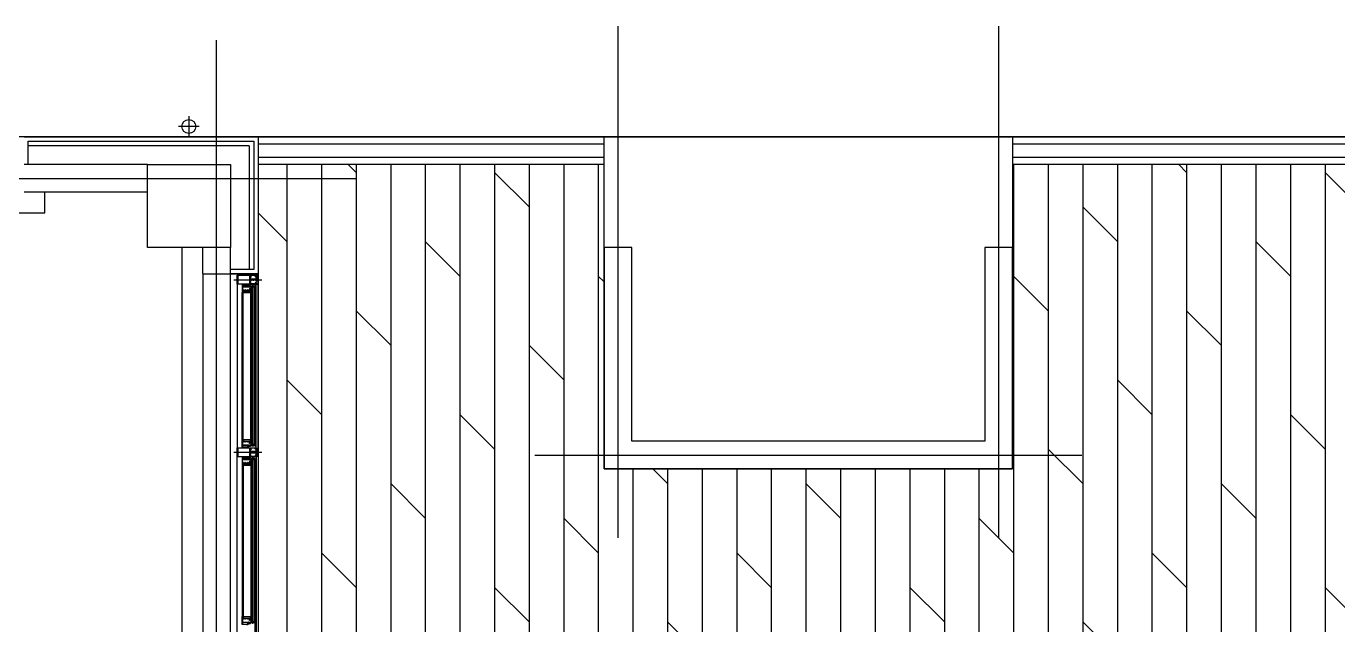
# Model space of a CAD drawing. Header units: millimetres. Extents: x 0 to 356400, y 0 to 68257.
# Drawn here: x 110613.2 to 110992.2, y 7176.8 to 7349.9 of the extents above; entities that cross this region are included whole.
import ezdxf

# ---------------------------------------------------------------- set-up
doc = ezdxf.new("R2010")
doc.units = ezdxf.units.MM
doc.header["$LTSCALE"] = 75
doc.layers.add('8', color=8, linetype='Continuous')

# ---------------------------------------------------------------- blocks, each defined once
blk = doc.blocks.new('G$C7369CDF7')
at = {"layer": '8'}
for p, q in [((1230.3, 85650), (1230.3, 9550)), ((1230.3, 37950), (1230.3, 49025)), ((1280.3, 43400), (1280.3, 49025)), ((1380.3, 49025), (1380.3, 43400)), ((1430.3, 49025), (1430.3, 43400)), ((1487.1, 45657.8), (1737.1, 45907.8)), ((4487.1, 45657.8), (4737.1, 45907.8)), ((1430.7, 45657.8), (6230.3, 45657.8)), ((3237.1, 45407.8), (3487.1, 45657.8)), ((1430.7, 45407.8), (8430.3, 45407.8)), ((1987.1, 45157.8), (2237.1, 45407.8)), ((1430.6, 45157.8), (8430.3, 45157.8)), ((3737.1, 44907.8), (3987.1, 45157.8)), ((1430.6, 44907.8), (8430.3, 44907.8)), ((2487.1, 44657.8), (2737.1, 44907.8)), ((1430.5, 44657.8), (8430.3, 44657.8)), ((1430.5, 44601.2), (1487.1, 44657.8)), ((4237.1, 44407.8), (4487.1, 44657.8)), ((1430.5, 44407.8), (8430.3, 44407.8)), ((2987.1, 44157.8), (3237.1, 44407.8)), ((1430.4, 44157.8), (8430.3, 44157.8)), ((1737.1, 43907.8), (1987.1, 44157.8)), ((4737.1, 43907.8), (4987.1, 44157.8)), ((1430.4, 43907.8), (8430.3, 43907.8)), ((3487.1, 43657.8), (3737.1, 43907.8)), ((3530.3, 39950), (3530.3, 43900)), ((1430.3, 43657.8), (8430.3, 43657.8)), ((2237.1, 43407.8), (2487.1, 43657.8)), ((1230.3, 43400), (3630.3, 43400)), ((1230.3, 40450), (1230.3, 43400)), ((1430.3, 43407.8), (8430.3, 43407.8)), ((3630.3, 43400), (2030.3, 43400)), ((2030.3, 43400), (2030.3, 43200)), ((2030.3, 43400), (3630.3, 43400)), ((3630.3, 40450), (3630.3, 43400)), ((3630.3, 43400), (3630.3, 40450)), ((3630.3, 43400), (3630.3, 40450)), ((3987.1, 43157.8), (4237.1, 43407.8)), ((430.3, 43300), (4130.3, 43300)), ((2030.3, 43200), (3430.3, 43200)), ((3430.3, 43200), (3430.3, 40650)), ((3630.3, 43157.8), (8430.3, 43157.8)), ((3630.3, 42907.8), (8430.3, 42907.8)), ((4487.1, 42657.8), (4737.1, 42907.8)), ((3630.3, 42657.8), (8430.3, 42657.8)), ((3630.3, 42407.8), (8430.3, 42407.8)), ((3630.3, 42157.8), (8430.3, 42157.8)), ((3737.1, 41907.8), (3987.1, 42157.8)), ((3630.3, 41907.8), (8430.3, 41907.8)), ((3630.3, 41657.8), (8430.3, 41657.8)), ((4237.1, 41407.8), (4487.1, 41657.8)), ((3630.3, 41407.8), (8430.3, 41407.8)), ((3630.3, 41157.8), (8430.3, 41157.8)), ((4737.1, 40907.8), (4987.1, 41157.8)), ((3630.3, 40907.8), (8430.3, 40907.8)), ((3630.3, 40801), (3737.1, 40907.8)), ((3430.3, 40650), (2030.3, 40650)), ((2030.3, 40650), (2030.3, 40450)), ((3630.3, 40657.8), (8430.3, 40657.8)), ((430.3, 40550), (4130.3, 40550)), ((3630.3, 40450), (1230.3, 40450)), ((1280.3, 37950), (1280.3, 40450)), ((1380.3, 40450), (1380.3, 37950)), ((1430.3, 40450), (1430.3, 37950)), ((1430.3, 40407.8), (8430.3, 40407.8)), ((2030.3, 40450), (3530.3, 40450)), ((3630.3, 40450), (2030.3, 40450)), ((2237.1, 40407.8), (2279.3, 40450)), ((3530.3, 40450), (3630.3, 40450)), ((3987.1, 40157.8), (4237.1, 40407.8)), ((1430.3, 40157.8), (8430.3, 40157.8)), ((2737.1, 39907.8), (2987.1, 40157.8)), ((1430.3, 39907.8), (8430.3, 39907.8)), ((1487.1, 39657.8), (1737.1, 39907.8)), ((4487.1, 39657.8), (4737.1, 39907.8)), ((1430.3, 39657.8), (8430.3, 39657.8)), ((3237.1, 39407.8), (3487.1, 39657.8)), ((1430.3, 39407.8), (8430.3, 39407.8)), ((1987.1, 39157.8), (2237.1, 39407.8)), ((1430.3, 39157.8), (8430.3, 39157.8)), ((3737.1, 38907.8), (3987.1, 39157.8)), ((1430.3, 38907.8), (8430.3, 38907.8)), ((2487.1, 38657.8), (2737.1, 38907.8)), ((1530.3, 10660), (1530.3, 38660)), ((1430.3, 38657.8), (8430.3, 38657.8)), ((1430.3, 38601), (1487.1, 38657.8)), ((4237.1, 38407.8), (4487.1, 38657.8)), ((1430.3, 38407.8), (8430.3, 38407.8)), ((2987.1, 38157.8), (3237.1, 38407.8)), ((1430.3, 38157.8), (8430.3, 38157.8)), ((1779.3, 37950), (1987.1, 38157.8)), ((1230.3, 36910), (1230.3, 37950)), ((1230.3, 37950), (2220.3, 37950)), ((1260.3, 36940), (1260.3, 37920)), ((1260.3, 37920), (2190.3, 37920)), ((2190.3, 37920), (2190.3, 37750)), ((2220.3, 37750), (2220.3, 37950)), ((2220.3, 37950), (8630.3, 37950)), ((2220.3, 37950), (2220.3, 37750)), ((2220.3, 37800), (2220.3, 37950)), ((2225.3, 37800), (2225.3, 37950)), ((2295.3, 37950), (2230.3, 37950)), ((2230.3, 37950), (2230.3, 37948.5)), ((2230.3, 37948.5), (2236.8, 37948.5)), ((2230.3, 37936), (2230.3, 37938)), ((2230.3, 37938), (2235.2, 37938)), ((2240.3, 37936), (2230.3, 37936)), ((2230.3, 37896.3), (2230.3, 37929)), ((2231.3, 37930), (2237.8, 37930)), ((2238.8, 37928), (2232.3, 37928)), ((2232.3, 37928), (2232.3, 37898.6)), ((2235.7, 37938.5), (2235.7, 37946.7)), ((2237.2, 37946.7), (2237.2, 37938.5)), ((2237.3, 37948), (2237.3, 37939.1)), ((2237.7, 37938), (2268.3, 37938)), ((2237.8, 37930), (2237.8, 37935.5)), ((2237.8, 37935.5), (2239.8, 37935.5)), ((2238.8, 37939.1), (2238.8, 37948)), ((2239.3, 37948.5), (2268.6, 37948.5)), ((2239.8, 37935.5), (2239.8, 37929)), ((2240.3, 37935.3), (2240.3, 37936)), ((2255.3, 37936), (2241.8, 37936)), ((2241.8, 37936), (2241.8, 37935.3)), ((2256.3, 37907.8), (2256.3, 37935)), ((2256.6, 37907.5), (2256.3, 37907.8)), ((2256.3, 37907.2), (2256.6, 37907.5)), ((2256.3, 37893.5), (2256.3, 37907.2)), ((2258.3, 37935.5), (2258.3, 37919.5)), ((2258.3, 37916.2), (2258.3, 37913.5)), ((2258.3, 37911), (2258.3, 37904)), ((2258.3, 37901.5), (2258.3, 37898.8)), ((2266.9, 37936), (2258.8, 37936)), ((2258.8, 37919), (2267, 37919)), ((2258.8, 37913), (2259, 37913)), ((2259, 37911.5), (2258.8, 37911.5)), ((2258.8, 37903.5), (2259, 37903.5)), ((2259, 37902), (2258.8, 37902)), ((2266.5, 37917), (2259.1, 37917)), ((2262.8, 37775.8), (2262.8, 37977.1)), ((2267.1, 37935.7), (2265.6, 37935.7)), ((2265.6, 37935.7), (2265.6, 37933.7)), ((2266.5, 37913), (2266.8, 37913)), ((2268.8, 37911.5), (2266.5, 37911.5)), ((2266.5, 37903.5), (2268.8, 37903.5)), ((2266.8, 37902), (2266.5, 37902)), ((2266.6, 37932.7), (2270.1, 37932.7)), ((2267.6, 37934.2), (2267.1, 37935.7)), ((2267.3, 37913.5), (2267.3, 37916.2)), ((2267.3, 37898.8), (2267.3, 37901.5)), ((2267.8, 37934.5), (2267.4, 37935.7)), ((2267.4, 37919.3), (2267.8, 37920)), ((2269.6, 37934.2), (2267.6, 37934.2)), ((2269.3, 37934.5), (2267.8, 37934.5)), ((2267.8, 37920), (2269.3, 37920)), ((2269.3, 37937), (2269.3, 37934.5)), ((2269.3, 37920), (2269.3, 37912)), ((2269.3, 37903), (2269.3, 37893.5)), ((2269.6, 37947.5), (2269.6, 37934.2)), ((2271.1, 37933.7), (2271.1, 37947.5)), ((2272.1, 37948.5), (2293.3, 37948.5)), ((2293.3, 37937.5), (2283.8, 37937.5)), ((2283.8, 37937.5), (2283.8, 37935.3)), ((2285.3, 37935.3), (2285.3, 37936)), ((2285.3, 37936), (2295.3, 37936)), ((2287.8, 37935.5), (2285.8, 37935.5)), ((2285.8, 37935.5), (2285.8, 37929)), ((2286.8, 37928), (2293.3, 37928)), ((2287.8, 37930), (2287.8, 37935.5)), ((2294.3, 37930), (2287.8, 37930)), ((2293.3, 37928), (2293.3, 37898.6)), ((2293.8, 37948), (2293.8, 37938)), ((3477.8, 37950), (2295.3, 37950)), ((2295.3, 37936), (2295.3, 37950)), ((3477.8, 37936), (2295.3, 37936)), ((2295.3, 37896.3), (2295.3, 37929)), ((2309.7, 37917.2), (2306.5, 37917.2)), ((2306.5, 37917.2), (2306.5, 37914.2)), ((2309.7, 37911.5), (2306.5, 37911.5)), ((2306.5, 37911.5), (2306.5, 37907)), ((2307, 37913.7), (2307.7, 37913.7)), ((2307, 37906.5), (2307.7, 37906.5)), ((2307.5, 37927.7), (2307.5, 37926.8)), ((2311.7, 37928), (2307.8, 37928)), ((2307.8, 37926.5), (2309.7, 37926.5)), ((2308.2, 37914.2), (2308.2, 37915.2)), ((2308.2, 37915.2), (2309.7, 37915.2)), ((2308.2, 37907), (2308.2, 37909.5)), ((2308.2, 37909.5), (2309.7, 37909.5)), ((2309.7, 37926.5), (2309.7, 37917.2)), ((2309.7, 37915.2), (2309.7, 37913.7)), ((2309.7, 37913.7), (2309.7, 37911.5)), ((2309.7, 37909.5), (2309.7, 37901)), ((2309.7, 37901), (2327, 37901)), ((2311.7, 37919), (2311.7, 37928)), ((2315.2, 37919), (2311.7, 37919)), ((2311.7, 37903), (2311.7, 37917.7)), ((2311.7, 37917.7), (2313.9, 37917.7)), ((2313.9, 37903), (2311.7, 37903)), ((2313.9, 37917.7), (2313.9, 37915.7)), ((2313.9, 37915.7), (2315.2, 37915.7)), ((2315.2, 37905), (2313.9, 37905)), ((2313.9, 37905), (2313.9, 37903)), ((2317.7, 37927), (2315.2, 37903)), ((2315.2, 37903), (2315.2, 37927)), ((2315.2, 37927), (2317.7, 37927)), ((2315.2, 37915.7), (2315.2, 37919)), ((2315.2, 37903), (2315.2, 37905)), ((2317.7, 37903), (2315.2, 37903)), ((2329, 37903), (2315.2, 37903)), ((2317.7, 37928), (3455.4, 37928)), ((2317.7, 37928), (2317.7, 37906)), ((2317.7, 37927), (2317.7, 37903)), ((2317.7, 37923), (3455.4, 37923)), ((2317.7, 37906), (2317.7, 37912)), ((2317.7, 37911), (3455.4, 37911)), ((2317.7, 37906), (3455.4, 37906)), ((2327, 37901), (2327, 37894.5)), ((2329, 37898), (2329, 37903)), ((3444, 37898), (3444, 37903)), ((3444, 37903), (3457.9, 37903)), ((3463.4, 37901), (3446, 37901)), ((3446, 37901), (3446, 37894.5)), ((3455.4, 37923), (3455.4, 37928)), ((3455.4, 37927), (3455.4, 37903)), ((3457.9, 37927), (3455.4, 37927)), ((3455.4, 37906), (3455.4, 37912)), ((3455.4, 37903), (3457.9, 37903)), ((3457.9, 37903), (3457.9, 37927)), ((3457.9, 37915.7), (3457.9, 37919)), ((3457.9, 37919), (3461.4, 37919)), ((3459.2, 37915.7), (3457.9, 37915.7)), ((3457.9, 37903), (3457.9, 37905)), ((3457.9, 37905), (3459.2, 37905)), ((3461.4, 37917.7), (3459.2, 37917.7)), ((3459.2, 37917.7), (3459.2, 37915.7)), ((3459.2, 37905), (3459.2, 37903)), ((3459.2, 37903), (3461.4, 37903)), ((3461.4, 37919), (3461.4, 37928)), ((3461.4, 37928), (3465.3, 37928)), ((3461.4, 37903), (3461.4, 37917.7)), ((3465.3, 37926.5), (3463.4, 37926.5)), ((3463.4, 37926.5), (3463.4, 37917.2)), ((3463.4, 37917.2), (3466.6, 37917.2)), ((3464.9, 37915.2), (3463.4, 37915.2)), ((3463.4, 37915.2), (3463.4, 37913.7)), ((3463.4, 37913.7), (3463.4, 37911.5)), ((3463.4, 37911.5), (3466.6, 37911.5)), ((3464.9, 37909.5), (3463.4, 37909.5)), ((3463.4, 37909.5), (3463.4, 37901)), ((3464.9, 37914.2), (3464.9, 37915.2)), ((3464.9, 37907), (3464.9, 37909.5)), ((3466.1, 37913.7), (3465.4, 37913.7)), ((3466.1, 37906.5), (3465.4, 37906.5)), ((3465.6, 37927.7), (3465.6, 37926.8)), ((3466.6, 37917.2), (3466.6, 37914.2)), ((3466.6, 37911.5), (3466.6, 37907)), ((3510.3, 37950), (3477.8, 37950)), ((3477.8, 37950), (3477.8, 37948.5)), ((3477.8, 37948.5), (3484.3, 37948.5)), ((3477.8, 37936), (3477.8, 37938)), ((3477.8, 37938), (3482.7, 37938)), ((3487.8, 37936), (3477.8, 37936)), ((3477.8, 37896.3), (3477.8, 37929)), ((3478.8, 37930), (3485.3, 37930)), ((3486.3, 37928), (3479.8, 37928)), ((3479.8, 37928), (3479.8, 37898.6)), ((3483.2, 37938.5), (3483.2, 37946.7)), ((3484.7, 37946.7), (3484.7, 37938.5)), ((3484.8, 37948), (3484.8, 37939.1)), ((3485.2, 37938), (3510.3, 37938)), ((3485.3, 37930), (3485.3, 37935.5)), ((3485.3, 37935.5), (3487.3, 37935.5)), ((3486.3, 37939.1), (3486.3, 37948)), ((3486.8, 37948.5), (3534.3, 37948.5)), ((3487.3, 37935.5), (3487.3, 37929)), ((3487.8, 37935.3), (3487.8, 37936)), ((3502.8, 37936), (3489.3, 37936)), ((3489.3, 37936), (3489.3, 37935.3)), ((3503.8, 37907.8), (3503.8, 37935)), ((3504.1, 37907.5), (3503.8, 37907.8)), ((3503.8, 37907.2), (3504.1, 37907.5)), ((3503.8, 37893.5), (3503.8, 37907.2)), ((3514.8, 37936), (3505.8, 37936)), ((3505.8, 37936), (3505.8, 37919)), ((3505.8, 37919), (3510.3, 37919)), ((3505.8, 37916.2), (3505.8, 37913.5)), ((3505.8, 37911), (3505.8, 37904)), ((3505.8, 37901.5), (3505.8, 37898.8)), ((3506.3, 37913), (3506.5, 37913)), ((3506.5, 37911.5), (3506.3, 37911.5)), ((3506.3, 37903.5), (3506.5, 37903.5)), ((3506.5, 37902), (3506.3, 37902)), ((3510.3, 37917), (3506.6, 37917)), ((3510.3, 37775.8), (3510.3, 37977.1)), ((3542.8, 37950), (3510.3, 37950)), ((3510.3, 37938), (3535.4, 37938)), ((3510.3, 37919), (3514.8, 37919)), ((3510.3, 37917), (3514, 37917)), ((3514.3, 37913), (3514, 37913)), ((3514, 37911.5), (3514.3, 37911.5)), ((3514.3, 37903.5), (3514, 37903.5)), ((3514, 37902), (3514.3, 37902)), ((3514.8, 37919), (3514.8, 37936)), ((3514.8, 37916.2), (3514.8, 37913.5)), ((3514.8, 37911), (3514.8, 37904)), ((3514.8, 37901.5), (3514.8, 37898.8)), ((3516.8, 37907.8), (3516.5, 37907.5)), ((3516.5, 37907.5), (3516.8, 37907.2)), ((3516.8, 37935), (3516.8, 37907.8)), ((3516.8, 37907.2), (3516.8, 37893.5)), ((3531.3, 37936), (3517.8, 37936)), ((3531.3, 37935.3), (3531.3, 37936)), ((3542.8, 37936), (3532.8, 37936)), ((3532.8, 37936), (3532.8, 37935.3)), ((3535.3, 37935.5), (3533.3, 37935.5)), ((3533.3, 37935.5), (3533.3, 37929)), ((3534.3, 37948.5), (3534.3, 37939.1)), ((3534.3, 37928), (3540.8, 37928)), ((3535.3, 37930), (3535.3, 37935.5)), ((3541.8, 37930), (3535.3, 37930)), ((3535.8, 37939.1), (3535.8, 37948)), ((3535.9, 37938.5), (3535.9, 37946.7)), ((3536.3, 37948.5), (3542.8, 37948.5)), ((3537.4, 37946.7), (3537.4, 37938.5)), ((3537.9, 37938), (3542.8, 37938)), ((3540.8, 37928), (3540.8, 37898.6)), ((3542.8, 37950), (8565.3, 37950)), ((3542.8, 37948.5), (3542.8, 37950)), ((3542.8, 37938), (3542.8, 37936)), ((3542.8, 37936), (8565.3, 37936)), ((3542.8, 37896.3), (3542.8, 37929)), ((3557.2, 37917.2), (3554, 37917.2)), ((3554, 37917.2), (3554, 37914.2)), ((3557.2, 37911.5), (3554, 37911.5)), ((3554, 37911.5), (3554, 37907)), ((3554.5, 37913.7), (3555.2, 37913.7)), ((3554.5, 37906.5), (3555.2, 37906.5)), ((3555, 37927.7), (3555, 37926.8)), ((3559.2, 37928), (3555.3, 37928)), ((3555.3, 37926.5), (3557.2, 37926.5)), ((3555.7, 37914.2), (3555.7, 37915.2)), ((3555.7, 37915.2), (3557.2, 37915.2)), ((3555.7, 37907), (3555.7, 37909.5)), ((3555.7, 37909.5), (3557.2, 37909.5)), ((3557.2, 37926.5), (3557.2, 37917.2)), ((3557.2, 37915.2), (3557.2, 37913.7)), ((3557.2, 37913.7), (3557.2, 37911.5)), ((3557.2, 37909.5), (3557.2, 37901)), ((3557.2, 37901), (3574.5, 37901)), ((3559.2, 37919), (3559.2, 37928)), ((3562.7, 37919), (3559.2, 37919)), ((3559.2, 37903), (3559.2, 37917.7)), ((3559.2, 37917.7), (3561.4, 37917.7)), ((3561.4, 37903), (3559.2, 37903)), ((3561.4, 37917.7), (3561.4, 37915.7)), ((3561.4, 37915.7), (3562.7, 37915.7)), ((3562.7, 37905), (3561.4, 37905)), ((3561.4, 37905), (3561.4, 37903)), ((3562.7, 37903), (3562.7, 37927)), ((3562.7, 37927), (3565.2, 37927)), ((3562.7, 37915.7), (3562.7, 37919)), ((3562.7, 37903), (3562.7, 37905)), ((3565.2, 37903), (3562.7, 37903)), ((3576.5, 37903), (3562.7, 37903)), ((3565.2, 37923), (3565.2, 37928)), ((6015.4, 37928), (3565.2, 37928)), ((3565.2, 37927), (3565.2, 37903)), ((4735.4, 37923), (3565.2, 37923)), ((3565.2, 37906), (3565.2, 37912)), ((4735.4, 37911), (3565.2, 37911)), ((4735.4, 37906), (3565.2, 37906)), ((3574.5, 37901), (3574.5, 37894.5)), ((3576.5, 37898), (3576.5, 37903)), ((4724, 37898), (4724, 37903)), ((4724, 37903), (4737.9, 37903)), ((4743.4, 37901), (4726, 37901)), ((4726, 37901), (4726, 37894.5)), ((4735.4, 37923), (4735.4, 37928)), ((4735.4, 37927), (4735.4, 37903)), ((4737.9, 37927), (4735.4, 37927)), ((4735.4, 37906), (4735.4, 37912)), ((4735.4, 37903), (4737.9, 37903)), ((4737.9, 37903), (4737.9, 37927)), ((4737.9, 37915.7), (4737.9, 37919)), ((4737.9, 37919), (4741.4, 37919)), ((4739.2, 37915.7), (4737.9, 37915.7)), ((4737.9, 37903), (4737.9, 37905)), ((4737.9, 37905), (4739.2, 37905)), ((4741.4, 37917.7), (4739.2, 37917.7)), ((4739.2, 37917.7), (4739.2, 37915.7)), ((4739.2, 37905), (4739.2, 37903)), ((4739.2, 37903), (4741.4, 37903)), ((4741.4, 37919), (4741.4, 37928)), ((4741.4, 37928), (4745.3, 37928)), ((4741.4, 37903), (4741.4, 37917.7)), ((4745.3, 37926.5), (4743.4, 37926.5)), ((4743.4, 37926.5), (4743.4, 37917.2)), ((4743.4, 37917.2), (4746.6, 37917.2)), ((4744.9, 37915.2), (4743.4, 37915.2)), ((4743.4, 37915.2), (4743.4, 37913.7)), ((4743.4, 37913.7), (4743.4, 37911.5)), ((4743.4, 37911.5), (4746.6, 37911.5)), ((4744.9, 37909.5), (4743.4, 37909.5)), ((4743.4, 37909.5), (4743.4, 37901)), ((4744.9, 37914.2), (4744.9, 37915.2)), ((4744.9, 37907), (4744.9, 37909.5)), ((4746.1, 37913.7), (4745.4, 37913.7)), ((4746.1, 37906.5), (4745.4, 37906.5)), ((4745.6, 37927.7), (4745.6, 37926.8)), ((4746.6, 37917.2), (4746.6, 37914.2)), ((4746.6, 37911.5), (4746.6, 37907)), ((1295.3, 37885), (2190.3, 37885)), ((1295.3, 37885), (1295.3, 36940)), ((2239.8, 37896.3), (2230.3, 37896.3)), ((2230.3, 37896), (2239.2, 37896)), ((2230.3, 37800), (2230.3, 37896)), ((2232.3, 37898.6), (2245.8, 37898.6)), ((2232.8, 37890), (2232.8, 37803)), ((2258.3, 37890.5), (2233.3, 37890.5)), ((2239.2, 37894.9), (2238.3, 37894.9)), ((2238.3, 37894.9), (2238.3, 37893.3)), ((2238.3, 37893.3), (2244.3, 37893.3)), ((2238.4, 37893.9), (2238.4, 37894.4)), ((2238.9, 37894.9), (2239.8, 37894.9)), ((2243.6, 37893.4), (2238.9, 37893.4)), ((2245.8, 37896.3), (2242.8, 37896.3)), ((2242.8, 37894.9), (2243.6, 37894.9)), ((2243.3, 37896), (2246.8, 37896)), ((2244.3, 37894.9), (2243.3, 37894.9)), ((2244.1, 37894.4), (2244.1, 37893.9)), ((2244.3, 37893.3), (2244.3, 37894.9)), ((2245.8, 37898.6), (2245.8, 37896.3)), ((2247.3, 37895.5), (2247.3, 37893.5)), ((2247.8, 37893), (2255.8, 37893)), ((2258.8, 37895), (2258.8, 37891)), ((2259.1, 37898), (2266.5, 37898)), ((2266.3, 37895.5), (2259.3, 37895.5)), ((2266.8, 37891), (2266.8, 37895)), ((2292.3, 37890.5), (2267.3, 37890.5)), ((2269.8, 37893), (2278.8, 37893)), ((2277.3, 37896), (2282.2, 37896)), ((2278.8, 37894.5), (2277.3, 37894.5)), ((2279.3, 37893.5), (2279.3, 37894)), ((2293.3, 37898.6), (2279.8, 37898.6)), ((2279.8, 37898.6), (2279.8, 37896.3)), ((2279.8, 37896.3), (2282.8, 37896.3)), ((2282.2, 37894.9), (2281.3, 37894.9)), ((2281.3, 37894.9), (2281.3, 37893.3)), ((2281.3, 37893.3), (2287.3, 37893.3)), ((2281.4, 37894.4), (2281.4, 37893.9)), ((2282.8, 37894.9), (2281.9, 37894.9)), ((2281.9, 37893.4), (2286.6, 37893.4)), ((2285.8, 37896.3), (2295.3, 37896.3)), ((2286.6, 37894.9), (2285.8, 37894.9)), ((2286.3, 37896), (2295.3, 37896)), ((2287.3, 37894.9), (2286.3, 37894.9)), ((2287.1, 37893.9), (2287.1, 37894.4)), ((2287.3, 37893.3), (2287.3, 37894.9)), ((2292.8, 37803), (2292.8, 37890)), ((2295.3, 37896), (2295.3, 37800)), ((2298.3, 37871), (2296.3, 37871)), ((2296.3, 37869), (2298.3, 37869)), ((2298.3, 37843), (2296.3, 37843)), ((2296.3, 37841), (2298.3, 37841)), ((2303.3, 37879), (2298.3, 37879)), ((2298.3, 37879), (2298.3, 37871)), ((2298.3, 37869), (2298.3, 37843)), ((2298.3, 37841), (2298.3, 37835)), ((2298.3, 37835), (2355.3, 37835)), ((2300.3, 37876.5), (2312.8, 37876.5)), ((2300.3, 37837), (2300.3, 37876.5)), ((2312.8, 37837), (2300.3, 37837)), ((2307.3, 37896), (2303.8, 37896)), ((2303.8, 37896), (2303.8, 37885.3)), ((2303.8, 37885.3), (2304.1, 37885)), ((2304.1, 37885), (2303.8, 37884.7)), ((2303.8, 37884.7), (2303.8, 37879.5)), ((2305.8, 37893.5), (2305.8, 37895)), ((2305.8, 37895), (2307.3, 37895)), ((2312.8, 37893.5), (2305.8, 37893.5)), ((2305.8, 37888.6), (2305.8, 37891)), ((2306.3, 37888.6), (2305.8, 37888.6)), ((2305.8, 37882.4), (2305.8, 37887.6)), ((2305.8, 37887.6), (2306.3, 37887.6)), ((2306.3, 37882.4), (2305.8, 37882.4)), ((2305.8, 37879), (2305.8, 37881.4)), ((2305.8, 37881.4), (2306.3, 37881.4)), ((2306.3, 37891.5), (2312.3, 37891.5)), ((2312.3, 37878.5), (2306.3, 37878.5)), ((2310.8, 37895.5), (2310.8, 37895.5)), ((2314.8, 37896), (2311.3, 37896)), ((2311.3, 37895), (2312.8, 37895)), ((2312.8, 37888.6), (2312.3, 37888.6)), ((2312.3, 37887.6), (2314.3, 37887.6)), ((2314.3, 37882.4), (2312.3, 37882.4)), ((2312.3, 37881.4), (2312.8, 37881.4)), ((2312.8, 37895), (2312.8, 37893.5)), ((2312.8, 37891), (2312.8, 37888.6)), ((2312.8, 37881.4), (2312.8, 37879)), ((2312.8, 37876.5), (2312.8, 37837)), ((2314.8, 37888.1), (2314.8, 37896)), ((2314.8, 37838), (2314.8, 37881.9)), ((3417.8, 37840), (2314.8, 37840)), ((2343.3, 37837), (2315.8, 37837)), ((2327, 37890.1), (2327, 37887)), ((2327, 37887), (2333.2, 37887)), ((2328, 37894.5), (2328, 37895.4)), ((2328, 37889.2), (2328, 37890.1)), ((2336, 37898), (2329, 37898)), ((2329.3, 37895.4), (2329.3, 37889.2)), ((2331.3, 37889.6), (2331.3, 37895.4)), ((2331.9, 37896), (2332.2, 37896)), ((2332.2, 37889), (2331.9, 37889)), ((2333.7, 37887.5), (2333.7, 37889.5)), ((2334.2, 37896), (2334.2, 37898)), ((2334.2, 37896), (2338.4, 37896)), ((2336.3, 37897.7), (2336, 37898)), ((2336.6, 37898), (2336.3, 37897.7)), ((2341.3, 37878.5), (2336.3, 37878.5)), ((2336.3, 37878.5), (2336.3, 37874)), ((2336.3, 37874), (2338.3, 37874)), ((2338.3, 37859), (2336.3, 37859)), ((2336.3, 37859), (2336.3, 37854.5)), ((2336.3, 37854.5), (2341.3, 37854.5)), ((2341.3, 37845), (2336.3, 37845)), ((2336.3, 37845), (2336.3, 37843)), ((2336.3, 37843), (2355.3, 37843)), ((2340.3, 37898), (2336.6, 37898)), ((2338.3, 37874), (2338.3, 37876.5)), ((2338.3, 37876.5), (2341.3, 37876.5)), ((2338.3, 37856.5), (2338.3, 37859)), ((2341.3, 37856.5), (2338.3, 37856.5)), ((2338.9, 37889.5), (2338.9, 37887.5)), ((2339.4, 37887), (2341.3, 37887)), ((2340.3, 37898.5), (2340.3, 37898)), ((2340.4, 37896), (2340.7, 37896)), ((2340.7, 37889), (2340.4, 37889)), ((2341.3, 37895.4), (2341.3, 37889.6)), ((2341.3, 37887), (2341.3, 37878.5)), ((2341.3, 37876.5), (2341.3, 37856.5)), ((2341.3, 37854.5), (2341.3, 37845)), ((2341.8, 37898), (2341.8, 37898.5)), ((3417.8, 37898), (2341.8, 37898)), ((2355.3, 37898), (2341.8, 37898)), ((2343.3, 37845), (2343.3, 37896)), ((2343.3, 37896), (2353.3, 37896)), ((2353.3, 37845), (2343.3, 37845)), ((2346.8, 37840), (2343.3, 37840)), ((2343.3, 37840), (2343.3, 37837)), ((2345.3, 37837), (2345.3, 37838.5)), ((2345.3, 37838.5), (2346.8, 37838.5)), ((2353.3, 37837), (2345.3, 37837)), ((2355.3, 37840), (2351.8, 37840)), ((2351.8, 37838.5), (2353.3, 37838.5)), ((2353.3, 37896), (2353.3, 37845)), ((2353.3, 37838.5), (2353.3, 37837)), ((2355.3, 37843), (2355.3, 37898)), ((3417.8, 37843), (2355.3, 37843)), ((2355.3, 37835), (2355.3, 37840)), ((3417.8, 37835), (2355.3, 37835)), ((3417.8, 37843), (3417.8, 37898)), ((3417.8, 37898), (3431.3, 37898)), ((3436.8, 37843), (3417.8, 37843)), ((3417.8, 37840), (3421.3, 37840)), ((3417.8, 37835), (3417.8, 37840)), ((3474.8, 37835), (3417.8, 37835)), ((3429.8, 37896), (3419.8, 37896)), ((3419.8, 37896), (3419.8, 37845)), ((3419.8, 37845), (3429.8, 37845)), ((3421.3, 37838.5), (3419.8, 37838.5)), ((3419.8, 37838.5), (3419.8, 37837)), ((3419.8, 37837), (3427.8, 37837)), ((3426.3, 37840), (3429.8, 37840)), ((3427.8, 37838.5), (3426.3, 37838.5)), ((3427.8, 37837), (3427.8, 37838.5)), ((3429.8, 37845), (3429.8, 37896)), ((3429.8, 37840), (3429.8, 37837)), ((3429.8, 37837), (3457.3, 37837)), ((3431.3, 37898), (3431.3, 37898.5)), ((3431.8, 37895.4), (3431.8, 37889.6)), ((3433.7, 37887), (3431.8, 37887)), ((3431.8, 37887), (3431.8, 37878.5)), ((3431.8, 37878.5), (3436.8, 37878.5)), ((3434.8, 37876.5), (3431.8, 37876.5)), ((3431.8, 37876.5), (3431.8, 37856.5)), ((3431.8, 37856.5), (3434.8, 37856.5)), ((3436.8, 37854.5), (3431.8, 37854.5)), ((3431.8, 37854.5), (3431.8, 37845)), ((3431.8, 37845), (3436.8, 37845)), ((3432.7, 37896), (3432.4, 37896)), ((3432.4, 37889), (3432.7, 37889)), ((3432.8, 37898.5), (3432.8, 37898)), ((3432.8, 37898), (3436.5, 37898)), ((3434.2, 37889.5), (3434.2, 37887.5)), ((3438.9, 37896), (3434.7, 37896)), ((3434.8, 37874), (3434.8, 37876.5)), ((3436.8, 37874), (3434.8, 37874)), ((3434.8, 37856.5), (3434.8, 37859)), ((3434.8, 37859), (3436.8, 37859)), ((3436.5, 37898), (3436.8, 37897.7)), ((3436.8, 37897.7), (3437.1, 37898)), ((3436.8, 37878.5), (3436.8, 37874)), ((3436.8, 37859), (3436.8, 37854.5)), ((3436.8, 37845), (3436.8, 37843)), ((3437.1, 37898), (3444, 37898)), ((3439.4, 37887.5), (3439.4, 37889.5)), ((3446, 37887), (3439.9, 37887)), ((3441.2, 37896), (3440.9, 37896)), ((3440.9, 37889), (3441.2, 37889)), ((3441.8, 37889.6), (3441.8, 37895.4)), ((3443.8, 37895.4), (3443.8, 37889.2)), ((3445, 37894.5), (3445, 37895.4)), ((3445, 37889.2), (3445, 37890.1)), ((3446, 37890.1), (3446, 37887)), ((3458.3, 37888.1), (3458.3, 37896)), ((3458.3, 37896), (3461.8, 37896)), ((3458.3, 37838), (3458.3, 37881.9)), ((3460.8, 37887.6), (3458.8, 37887.6)), ((3458.8, 37882.4), (3460.8, 37882.4)), ((3461.8, 37895), (3460.3, 37895)), ((3460.3, 37895), (3460.3, 37893.5)), ((3460.3, 37893.5), (3467.3, 37893.5)), ((3460.3, 37891), (3460.3, 37888.6)), ((3460.3, 37888.6), (3460.8, 37888.6)), ((3460.8, 37881.4), (3460.3, 37881.4)), ((3460.3, 37881.4), (3460.3, 37879)), ((3472.8, 37876.5), (3460.3, 37876.5)), ((3460.3, 37876.5), (3460.3, 37837)), ((3460.3, 37837), (3472.8, 37837)), ((3466.8, 37891.5), (3460.8, 37891.5)), ((3460.8, 37878.5), (3466.8, 37878.5)), ((3462.3, 37895.5), (3462.3, 37895.5)), ((3465.8, 37896), (3469.3, 37896)), ((3467.3, 37895), (3465.8, 37895)), ((3466.8, 37888.6), (3467.3, 37888.6)), ((3467.3, 37887.6), (3466.8, 37887.6)), ((3466.8, 37882.4), (3467.3, 37882.4)), ((3467.3, 37881.4), (3466.8, 37881.4)), ((3467.3, 37893.5), (3467.3, 37895)), ((3467.3, 37888.6), (3467.3, 37891)), ((3467.3, 37882.4), (3467.3, 37887.6)), ((3467.3, 37879), (3467.3, 37881.4)), ((3469.3, 37885.3), (3469, 37885)), ((3469, 37885), (3469.3, 37884.7)), ((3469.3, 37896), (3469.3, 37885.3)), ((3469.3, 37884.7), (3469.3, 37879.5)), ((3469.8, 37879), (3474.8, 37879)), ((3472.8, 37837), (3472.8, 37876.5)), ((3474.8, 37879), (3474.8, 37871)), ((3474.8, 37871), (3476.8, 37871)), ((3476.8, 37869), (3474.8, 37869)), ((3474.8, 37869), (3474.8, 37843)), ((3474.8, 37843), (3476.8, 37843)), ((3476.8, 37841), (3474.8, 37841)), ((3474.8, 37841), (3474.8, 37835)), ((3487.3, 37896.3), (3477.8, 37896.3)), ((3477.8, 37800), (3477.8, 37896)), ((3477.8, 37896), (3486.7, 37896)), ((3479.8, 37898.6), (3493.3, 37898.6)), ((3480.3, 37890), (3480.3, 37802.5)), ((3505.8, 37890.5), (3480.8, 37890.5)), ((3486.7, 37894.9), (3485.8, 37894.9)), ((3485.8, 37894.9), (3485.8, 37893.3)), ((3485.8, 37893.3), (3491.8, 37893.3)), ((3485.9, 37893.9), (3485.9, 37894.4)), ((3486.4, 37894.9), (3487.3, 37894.9)), ((3491.1, 37893.4), (3486.4, 37893.4)), ((3493.3, 37896.3), (3490.3, 37896.3)), ((3490.3, 37894.9), (3491.1, 37894.9)), ((3490.8, 37896), (3494.3, 37896)), ((3491.8, 37894.9), (3490.8, 37894.9)), ((3491.6, 37894.4), (3491.6, 37893.9)), ((3491.8, 37893.3), (3491.8, 37894.9)), ((3493.3, 37898.6), (3493.3, 37896.3)), ((3494.8, 37895.5), (3494.8, 37893.5)), ((3495.3, 37893), (3503.3, 37893)), ((3506.3, 37895), (3506.3, 37891)), ((3506.6, 37898), (3510.3, 37898)), ((3510.3, 37895.5), (3506.8, 37895.5)), ((3514, 37898), (3510.3, 37898)), ((3513.8, 37895.5), (3510.3, 37895.5)), ((3514.3, 37891), (3514.3, 37895)), ((3539.8, 37890.5), (3514.8, 37890.5)), ((3517.3, 37893), (3525.3, 37893)), ((3525.8, 37893.5), (3525.8, 37895.5)), ((3526.3, 37896), (3529.7, 37896)), ((3540.8, 37898.6), (3527.3, 37898.6)), ((3527.3, 37898.6), (3527.3, 37896.3)), ((3527.3, 37896.3), (3530.3, 37896.3)), ((3529.7, 37894.9), (3528.8, 37894.9)), ((3528.8, 37894.9), (3528.8, 37893.3)), ((3528.8, 37893.3), (3534.8, 37893.3)), ((3528.9, 37894.4), (3528.9, 37893.9)), ((3530.3, 37894.9), (3529.4, 37894.9)), ((3529.4, 37893.4), (3534.1, 37893.4)), ((3533.3, 37896.3), (3542.8, 37896.3)), ((3534.1, 37894.9), (3533.3, 37894.9)), ((3533.8, 37896), (3542.8, 37896)), ((3534.8, 37894.9), (3533.8, 37894.9)), ((3534.6, 37893.9), (3534.6, 37894.4)), ((3534.8, 37893.3), (3534.8, 37894.9)), ((3540.3, 37802.5), (3540.3, 37890)), ((3542.8, 37896), (3542.8, 37800)), ((3545.8, 37871), (3543.8, 37871)), ((3543.8, 37869), (3545.8, 37869)), ((3545.8, 37843), (3543.8, 37843)), ((3543.8, 37841), (3545.8, 37841)), ((3550.8, 37879), (3545.8, 37879)), ((3545.8, 37879), (3545.8, 37871)), ((3545.8, 37869), (3545.8, 37843)), ((3545.8, 37841), (3545.8, 37835)), ((3545.8, 37835), (3602.8, 37835)), ((3547.8, 37876.5), (3560.3, 37876.5)), ((3547.8, 37837), (3547.8, 37876.5)), ((3560.3, 37837), (3547.8, 37837)), ((3554.8, 37896), (3551.3, 37896)), ((3551.3, 37896), (3551.3, 37885.3)), ((3551.3, 37885.3), (3551.6, 37885)), ((3551.6, 37885), (3551.3, 37884.7)), ((3551.3, 37884.7), (3551.3, 37879.5)), ((3553.3, 37893.5), (3553.3, 37895)), ((3553.3, 37895), (3554.8, 37895)), ((3560.3, 37893.5), (3553.3, 37893.5)), ((3553.3, 37888.6), (3553.3, 37891)), ((3553.8, 37888.6), (3553.3, 37888.6)), ((3553.3, 37882.4), (3553.3, 37887.6)), ((3553.3, 37887.6), (3553.8, 37887.6)), ((3553.8, 37882.4), (3553.3, 37882.4)), ((3553.3, 37879), (3553.3, 37881.4)), ((3553.3, 37881.4), (3553.8, 37881.4)), ((3553.8, 37891.5), (3559.8, 37891.5)), ((3559.8, 37878.5), (3553.8, 37878.5)), ((3558.3, 37895.5), (3558.3, 37895.5)), ((3562.3, 37896), (3558.8, 37896)), ((3558.8, 37895), (3560.3, 37895)), ((3560.3, 37888.6), (3559.8, 37888.6)), ((3559.8, 37887.6), (3561.8, 37887.6)), ((3561.8, 37882.4), (3559.8, 37882.4)), ((3559.8, 37881.4), (3560.3, 37881.4)), ((3560.3, 37895), (3560.3, 37893.5)), ((3560.3, 37891), (3560.3, 37888.6)), ((3560.3, 37881.4), (3560.3, 37879)), ((3560.3, 37876.5), (3560.3, 37837)), ((3562.3, 37888.1), (3562.3, 37896)), ((3562.3, 37838), (3562.3, 37881.9)), ((3590.8, 37837), (3563.3, 37837)), ((3574.5, 37890.1), (3574.5, 37887)), ((3574.5, 37887), (3580.7, 37887)), ((3575.5, 37894.5), (3575.5, 37895.4)), ((3575.5, 37889.2), (3575.5, 37890.1)), ((3583.5, 37898), (3576.5, 37898)), ((3576.8, 37895.4), (3576.8, 37889.2)), ((3578.8, 37889.6), (3578.8, 37895.4)), ((3579.4, 37896), (3579.7, 37896)), ((3579.7, 37889), (3579.4, 37889)), ((3581.2, 37887.5), (3581.2, 37889.5)), ((3581.7, 37896), (3585.9, 37896)), ((3583.8, 37897.7), (3583.5, 37898)), ((3584.1, 37898), (3583.8, 37897.7)), ((3588.8, 37878.5), (3583.8, 37878.5)), ((3583.8, 37878.5), (3583.8, 37874)), ((3583.8, 37874), (3585.8, 37874)), ((3585.8, 37859), (3583.8, 37859)), ((3583.8, 37859), (3583.8, 37854.5)), ((3583.8, 37854.5), (3588.8, 37854.5)), ((3588.8, 37845), (3583.8, 37845)), ((3583.8, 37845), (3583.8, 37843)), ((3583.8, 37843), (3602.8, 37843)), ((3587.8, 37898), (3584.1, 37898)), ((3585.8, 37874), (3585.8, 37876.5)), ((3585.8, 37876.5), (3588.8, 37876.5)), ((3585.8, 37856.5), (3585.8, 37859)), ((3588.8, 37856.5), (3585.8, 37856.5)), ((3586.4, 37889.5), (3586.4, 37887.5)), ((3586.9, 37887), (3588.8, 37887)), ((3587.8, 37898.5), (3587.8, 37898)), ((3587.9, 37896), (3588.2, 37896)), ((3588.2, 37889), (3587.9, 37889)), ((3588.8, 37895.4), (3588.8, 37889.6)), ((3588.8, 37887), (3588.8, 37878.5)), ((3588.8, 37876.5), (3588.8, 37856.5)), ((3588.8, 37854.5), (3588.8, 37845)), ((3589.3, 37898), (3589.3, 37898.5)), ((3602.8, 37898), (3589.3, 37898)), ((3590.8, 37845), (3590.8, 37896)), ((3590.8, 37896), (3600.8, 37896)), ((3600.8, 37845), (3590.8, 37845)), ((3594.3, 37840), (3590.8, 37840)), ((3590.8, 37840), (3590.8, 37837)), ((3592.8, 37837), (3592.8, 37838.5)), ((3592.8, 37838.5), (3594.3, 37838.5)), ((3600.8, 37837), (3592.8, 37837)), ((3602.8, 37840), (3599.3, 37840)), ((3599.3, 37838.5), (3600.8, 37838.5)), ((3600.8, 37896), (3600.8, 37845)), ((3600.8, 37838.5), (3600.8, 37837)), ((3602.8, 37898), (4726, 37898)), ((3602.8, 37843), (3602.8, 37898)), ((3602.8, 37843), (4697.8, 37843)), ((3602.8, 37840), (4697.8, 37840)), ((3602.8, 37835), (3602.8, 37840)), ((3602.8, 37835), (4697.8, 37835)), ((4697.8, 37843), (4697.8, 37898)), ((4697.8, 37898), (4711.3, 37898)), ((4716.8, 37843), (4697.8, 37843)), ((4697.8, 37840), (4701.3, 37840)), ((4697.8, 37835), (4697.8, 37840)), ((4754.8, 37835), (4697.8, 37835)), ((4709.8, 37896), (4699.8, 37896)), ((4699.8, 37896), (4699.8, 37845)), ((4699.8, 37845), (4709.8, 37845)), ((4701.3, 37838.5), (4699.8, 37838.5)), ((4699.8, 37838.5), (4699.8, 37837)), ((4699.8, 37837), (4707.8, 37837)), ((4706.3, 37840), (4709.8, 37840)), ((4707.8, 37838.5), (4706.3, 37838.5)), ((4707.8, 37837), (4707.8, 37838.5)), ((4709.8, 37845), (4709.8, 37896)), ((4709.8, 37840), (4709.8, 37837)), ((4709.8, 37837), (4737.3, 37837)), ((4711.3, 37898), (4711.3, 37898.5)), ((4711.8, 37895.4), (4711.8, 37889.6)), ((4713.7, 37887), (4711.8, 37887)), ((4711.8, 37887), (4711.8, 37878.5)), ((4711.8, 37878.5), (4716.8, 37878.5)), ((4714.8, 37876.5), (4711.8, 37876.5)), ((4711.8, 37876.5), (4711.8, 37856.5)), ((4711.8, 37856.5), (4714.8, 37856.5)), ((4716.8, 37854.5), (4711.8, 37854.5)), ((4711.8, 37854.5), (4711.8, 37845)), ((4711.8, 37845), (4716.8, 37845)), ((4712.7, 37896), (4712.4, 37896)), ((4712.4, 37889), (4712.7, 37889)), ((4712.8, 37898.5), (4712.8, 37898)), ((4712.8, 37898), (4716.5, 37898)), ((4714.2, 37889.5), (4714.2, 37887.5)), ((4718.9, 37896), (4714.7, 37896)), ((4714.8, 37874), (4714.8, 37876.5)), ((4716.8, 37874), (4714.8, 37874)), ((4714.8, 37856.5), (4714.8, 37859)), ((4714.8, 37859), (4716.8, 37859)), ((4716.5, 37898), (4716.8, 37897.7)), ((4716.8, 37897.7), (4717.1, 37898)), ((4716.8, 37878.5), (4716.8, 37874)), ((4716.8, 37859), (4716.8, 37854.5)), ((4716.8, 37845), (4716.8, 37843)), ((4717.1, 37898), (4724, 37898)), ((4719.4, 37887.5), (4719.4, 37889.5)), ((4726, 37887), (4719.9, 37887)), ((4721.2, 37896), (4720.9, 37896)), ((4720.9, 37889), (4721.2, 37889)), ((4721.8, 37889.6), (4721.8, 37895.4)), ((4723.8, 37895.4), (4723.8, 37889.2)), ((4725, 37894.5), (4725, 37895.4)), ((4725, 37889.2), (4725, 37890.1)), ((4726, 37890.1), (4726, 37887)), ((4738.3, 37888.1), (4738.3, 37896)), ((4738.3, 37896), (4741.8, 37896)), ((4738.3, 37838), (4738.3, 37881.9)), ((4740.8, 37887.6), (4738.8, 37887.6)), ((4738.8, 37882.4), (4740.8, 37882.4)), ((4741.8, 37895), (4740.3, 37895)), ((4740.3, 37895), (4740.3, 37893.5)), ((4740.3, 37893.5), (4747.3, 37893.5)), ((4740.3, 37891), (4740.3, 37888.6)), ((4740.3, 37888.6), (4740.8, 37888.6)), ((4740.8, 37881.4), (4740.3, 37881.4)), ((4740.3, 37881.4), (4740.3, 37879)), ((4752.8, 37876.5), (4740.3, 37876.5)), ((4740.3, 37876.5), (4740.3, 37837)), ((4740.3, 37837), (4752.8, 37837)), ((4746.8, 37891.5), (4740.8, 37891.5)), ((4740.8, 37878.5), (4746.8, 37878.5)), ((4742.3, 37895.5), (4742.3, 37895.5)), ((4745.8, 37896), (4749.3, 37896)), ((4747.3, 37895), (4745.8, 37895)), ((4746.8, 37888.6), (4747.3, 37888.6)), ((4747.3, 37887.6), (4746.8, 37887.6)), ((4746.8, 37882.4), (4747.3, 37882.4)), ((4747.3, 37881.4), (4746.8, 37881.4)), ((4747.3, 37893.5), (4747.3, 37895)), ((4747.3, 37888.6), (4747.3, 37891)), ((4747.3, 37882.4), (4747.3, 37887.6)), ((4747.3, 37879), (4747.3, 37881.4)), ((4749.3, 37885.3), (4749, 37885)), ((4749, 37885), (4749.3, 37884.7)), ((4749.3, 37896), (4749.3, 37885.3)), ((4749.3, 37884.7), (4749.3, 37879.5)), ((4749.8, 37879), (4754.8, 37879)), ((4752.8, 37837), (4752.8, 37876.5)), ((4754.8, 37879), (4754.8, 37871)), ((4754.8, 37871), (4756.8, 37871)), ((4756.8, 37869), (4754.8, 37869)), ((4754.8, 37869), (4754.8, 37843)), ((4754.8, 37843), (4756.8, 37843)), ((4756.8, 37841), (4754.8, 37841)), ((4754.8, 37841), (4754.8, 37835)), ((1230.3, 36260), (1230.3, 37800)), ((1260.3, 36290), (1260.3, 37770)), ((1295.3, 37770), (1295.3, 36290)), ((1430.3, 37150), (1430.3, 37750)), ((1430.3, 37750), (2030.3, 37750)), ((2220.3, 37750), (2030.3, 37750)), ((2030.3, 37750), (2030.3, 37150)), ((2220.3, 37550), (2220.3, 37750)), ((8640.3, 37750), (2220.3, 37750)), ((2295.3, 37800), (2230.3, 37800)), ((2233.3, 37802.5), (2292.3, 37802.5)), ((2295.3, 37800), (3477.8, 37800)), ((3542.8, 37800), (3477.8, 37800)), ((3480.3, 37802.5), (3540.3, 37802.5)), ((8565.3, 37800), (3542.8, 37800)), ((15030.3, 37650), (530.3, 37650)), ((1155.3, 37525), (1155.3, 37375)), ((2220.3, 37550), (2030.3, 37550)), ((2030.3, 37550), (2030.3, 37400)), ((2220.3, 37550), (8640.3, 37550)), ((1080.3, 37450), (1230.3, 37450)), ((2030.3, 37400), (8830.3, 37400)), ((1430.3, 37150), (1430.3, 36260)), ((2030.3, 37150), (1430.3, 37150)), ((1630.3, 37150), (1630.3, 36260)), ((1780.3, 36410), (1630.3, 36410)), ((1780.3, 29700), (1780.3, 36410)), ((1430.3, 36290), (1260.3, 36290))]:
    blk.add_line(p, q, dxfattribs=at)
blk.add_circle((1155.3, 37450), 50, dxfattribs=at)
for centre, radius, start, end in [((2231.3, 37929), 1, 90, 180), ((2235.2, 37938.5), 0.5, 270, 0), ((2236.4, 37946.7), 0.75, 0, 180), ((2236.8, 37948), 0.5, 0, 90), ((2237.7, 37938.5), 0.5, 180, 270), ((2238, 37939.1), 0.75, 180, 0), ((2239.3, 37948), 0.5, 90, 180), ((2238.8, 37929), 1, 270, 0), ((2241, 37935.3), 0.75, 180, 0), ((2255.3, 37935), 1, 0, 90), ((2258.8, 37935.5), 0.5, 90, 180), ((2258.8, 37919.5), 0.5, 180, 270), ((2259.1, 37916.2), 0.8, 90, 180), ((2258.8, 37913.5), 0.5, 180, 270), ((2258.8, 37911), 0.5, 90, 180), ((2258.8, 37904), 0.5, 180, 270), ((2258.8, 37901.5), 0.5, 90, 180), ((2259, 37912.3), 0.75, 270, 90), ((2259, 37902.8), 0.75, 270, 90), ((2266.6, 37933.7), 1, 180, 270), ((2266.5, 37912.3), 0.75, 90, 270), ((2266.5, 37902.8), 0.75, 90, 270), ((2266.5, 37916.2), 0.8, 0, 90), ((2266.8, 37913.5), 0.5, 270, 0), ((2266.8, 37901.5), 0.5, 0, 90), ((2266.9, 37935.5), 0.5, 18.43495, 90), ((2267, 37919.5), 0.5, 270, 333.43495), ((2268.3, 37937), 1, 0, 90), ((2268.6, 37947.5), 1, 0, 90), ((2268.8, 37912), 0.5, 270, 0), ((2268.8, 37903), 0.5, 360, 90), ((2270.1, 37933.7), 1, 270, 0), ((2272.1, 37947.5), 1, 90, 180), ((2284.5, 37935.3), 0.75, 180, 0), ((2286.8, 37929), 1, 180, 270), ((2293.3, 37948), 0.5, 0, 90), ((2293.3, 37938), 0.5, 270, 0), ((2294.3, 37929), 1, 0, 90), ((2307, 37914.2), 0.5, 180, 270), ((2307, 37907), 0.5, 180, 270), ((2307.8, 37927.7), 0.3, 90, 180), ((2307.8, 37926.8), 0.3, 180, 270), ((2307.7, 37914.2), 0.5, 270, 0), ((2307.7, 37907), 0.5, 270, 0), ((2314.7, 37935.9), 8.43, 249.23698, 290.76302), ((3458.4, 37935.9), 8.43, 249.23698, 290.76302), ((3465.4, 37914.2), 0.5, 180, 270), ((3465.4, 37907), 0.5, 180, 270), ((3465.3, 37927.7), 0.3, 360, 90), ((3465.3, 37926.8), 0.3, 270, 0), ((3466.1, 37914.2), 0.5, 270, 0), ((3466.1, 37907), 0.5, 270, 0), ((3478.8, 37929), 1, 90, 180), ((3482.7, 37938.5), 0.5, 270, 0), ((3483.9, 37946.7), 0.75, 0, 180), ((3484.3, 37948), 0.5, 0, 90), ((3485.2, 37938.5), 0.5, 180, 270), ((3485.5, 37939.1), 0.75, 180, 0), ((3486.8, 37948), 0.5, 90, 180), ((3486.3, 37929), 1, 270, 0), ((3488.5, 37935.3), 0.75, 180, 0), ((3502.8, 37935), 1, 0, 90), ((3506.6, 37916.2), 0.8, 90, 180), ((3506.3, 37913.5), 0.5, 180, 270), ((3506.3, 37911), 0.5, 90, 180), ((3506.3, 37904), 0.5, 180, 270), ((3506.3, 37901.5), 0.5, 90, 180), ((3506.5, 37912.3), 0.75, 270, 90), ((3506.5, 37902.8), 0.75, 270, 90), ((3514, 37912.3), 0.75, 90, 270), ((3514, 37902.8), 0.75, 90, 270), ((3514, 37916.2), 0.8, 360, 90), ((3514.3, 37913.5), 0.5, 270, 0), ((3514.3, 37911), 0.5, 0, 90), ((3514.3, 37904), 0.5, 270, 0), ((3514.3, 37901.5), 0.5, 0, 90), ((3517.8, 37935), 1, 90, 180), ((3532, 37935.3), 0.75, 180, 0), ((3534.3, 37929), 1, 180, 270), ((3535, 37939.1), 0.75, 180, 0), ((3535.4, 37938.5), 0.5, 270, 0), ((3536.3, 37948), 0.5, 90, 180), ((3536.6, 37946.7), 0.75, 0, 180), ((3537.9, 37938.5), 0.5, 180, 270), ((3541.8, 37929), 1, 0, 90), ((3554.5, 37914.2), 0.5, 180, 270), ((3554.5, 37907), 0.5, 180, 270), ((3555.3, 37927.7), 0.3, 90, 180), ((3555.3, 37926.8), 0.3, 180, 270), ((3555.2, 37914.2), 0.5, 270, 0), ((3555.2, 37907), 0.5, 270, 0), ((3562.2, 37935.9), 8.43, 249.23698, 290.76302), ((4738.4, 37935.9), 8.43, 249.23698, 290.76302), ((4745.4, 37914.2), 0.5, 180, 270), ((4745.4, 37907), 0.5, 180, 270), ((4745.3, 37927.7), 0.3, 360, 90), ((4745.3, 37926.8), 0.3, 270, 0), ((4746.1, 37914.2), 0.5, 270, 0), ((4746.1, 37907), 0.5, 270, 0), ((2233.3, 37890), 0.5, 90, 180), ((2238.9, 37894.4), 0.5, 90, 180), ((2238.9, 37893.9), 0.5, 180, 270), ((2239.2, 37895.5), 0.55, 270, 90), ((2239.5, 37895.6), 0.765, 290.2778, 69.7222), ((2243.1, 37895.6), 0.765, 110.2778, 249.7222), ((2243.3, 37895.5), 0.55, 90, 270), ((2243.6, 37894.4), 0.5, 0, 90), ((2243.6, 37893.9), 0.5, 270, 0), ((2246.8, 37895.5), 0.5, 0, 90), ((2247.8, 37893.5), 0.5, 180, 270), ((2255.8, 37893.5), 0.5, 270, 0), ((2259.1, 37898.8), 0.8, 180, 270), ((2258.3, 37891), 0.5, 270, 0), ((2259.3, 37895), 0.5, 90, 180), ((2266.3, 37895), 0.5, 360, 90), ((2266.5, 37898.8), 0.8, 270, 0), ((2267.3, 37891), 0.5, 180, 270), ((2269.8, 37893.5), 0.5, 180, 270), ((2277.3, 37895.3), 0.75, 90, 270), ((2278.8, 37894), 0.5, 0, 90), ((2278.8, 37893.5), 0.5, 270, 0), ((2281.9, 37894.4), 0.5, 90, 180), ((2281.9, 37893.9), 0.5, 180, 270), ((2282.2, 37895.5), 0.55, 270, 90), ((2282.5, 37895.6), 0.765, 290.2778, 69.7222), ((2286.1, 37895.6), 0.765, 110.2778, 249.7222), ((2286.3, 37895.5), 0.55, 90, 270), ((2286.6, 37894.4), 0.5, 0, 90), ((2286.6, 37893.9), 0.5, 270, 0), ((2292.3, 37890), 0.5, 0, 90), ((2296.3, 37870), 1, 90, 180), ((2296.3, 37870), 1, 180, 270), ((2296.3, 37842), 1, 90, 180), ((2296.3, 37842), 1, 180, 270), ((2303.3, 37879.5), 0.5, 270, 0), ((2306.3, 37891), 0.5, 90, 180), ((2306.3, 37879), 0.5, 180, 270), ((2306.3, 37888.1), 0.5, 270, 90), ((2306.3, 37881.9), 0.5, 270, 90), ((2307.3, 37895.5), 0.5, 270, 90), ((2311.3, 37895.5), 0.5, 90, 180), ((2311.3, 37895.5), 0.5, 180, 270), ((2312.3, 37888.1), 0.5, 90, 270), ((2312.3, 37881.9), 0.5, 90, 270), ((2312.3, 37891), 0.5, 0, 90), ((2312.3, 37879), 0.5, 270, 0), ((2320.1, 37885), 6.14, 153.40611, 206.59389), ((2314.3, 37888.1), 0.5, 270, 0), ((2314.3, 37881.9), 0.5, 0.00001, 90), ((2315.8, 37838), 1, 180.00002, 270), ((2327.5, 37894.5), 0.5, 180, 270), ((2327.5, 37890.1), 0.5, 90, 180), ((2327.5, 37894.5), 0.5, 270, 0), ((2327.5, 37890.1), 0.5, 0, 90), ((2328.7, 37895.4), 0.625, 90, 180), ((2328.7, 37889.2), 0.625, 180, 270), ((2328.7, 37895.4), 0.625, 0, 90), ((2328.7, 37889.2), 0.625, 270, 0), ((2331.9, 37895.4), 0.6, 90, 180), ((2331.9, 37889.6), 0.6, 180, 270), ((2332.2, 37895.5), 0.5, 0, 90), ((2332.2, 37889.5), 0.5, 270, 0), ((2333.2, 37895.5), 0.5, 180, 0), ((2333.2, 37889.5), 0.5, 0, 180), ((2333.2, 37887.5), 0.5, 270, 0), ((2336.3, 37877.7), 9.86, 73.82619, 106.17381), ((2334.2, 37895.5), 0.5, 90, 180), ((2338.4, 37895.5), 0.5, 0, 90), ((2339.4, 37895.5), 0.5, 180, 0), ((2339.4, 37889.5), 0.5, 0, 180), ((2339.4, 37887.5), 0.5, 180, 270), ((2340.4, 37895.5), 0.5, 90, 180), ((2340.4, 37889.5), 0.5, 180, 270), ((2341, 37898.5), 0.75, 0, 180), ((2340.7, 37895.4), 0.6, 0, 90), ((2340.7, 37889.6), 0.6, 270, 360), ((2346.8, 37839.3), 0.75, 270, 90), ((2351.8, 37839.3), 0.75, 90, 270), ((3421.3, 37839.3), 0.75, 270, 90), ((3426.3, 37839.3), 0.75, 90, 270), ((3432, 37898.5), 0.75, 0, 180), ((3432.4, 37895.4), 0.6, 90, 180), ((3432.4, 37889.6), 0.6, 180, 270), ((3432.7, 37895.5), 0.5, 0, 90), ((3432.7, 37889.5), 0.5, 270, 0), ((3433.7, 37895.5), 0.5, 180, 0), ((3433.7, 37889.5), 0.5, 0, 180), ((3433.7, 37887.5), 0.5, 270, 0), ((3436.8, 37877.7), 9.86, 73.82619, 106.17381), ((3434.7, 37895.5), 0.5, 90, 180), ((3438.9, 37895.5), 0.5, 0, 90), ((3439.9, 37895.5), 0.5, 180, 0), ((3439.9, 37889.5), 0.5, 0, 180), ((3439.9, 37887.5), 0.5, 180, 270), ((3440.9, 37895.5), 0.5, 90, 180), ((3440.9, 37889.5), 0.5, 180, 270), ((3441.2, 37895.4), 0.6, 360, 90), ((3441.2, 37889.6), 0.6, 270, 0), ((3444.4, 37895.4), 0.625, 90, 180), ((3444.4, 37889.2), 0.625, 180, 270), ((3444.4, 37895.4), 0.625, 0, 90), ((3444.4, 37889.2), 0.625, 270, 0), ((3445.5, 37894.5), 0.5, 180, 270), ((3445.5, 37890.1), 0.5, 90, 180), ((3445.5, 37894.5), 0.5, 270, 0), ((3445.5, 37890.1), 0.5, 0, 90), ((3457.3, 37838), 1, 270, 359.99998), ((3458.8, 37888.1), 0.5, 180, 270), ((3458.8, 37881.9), 0.5, 90, 179.99999), ((3452.9, 37885), 6.14, 333.40611, 26.59389), ((3460.8, 37891), 0.5, 90, 180), ((3460.8, 37879), 0.5, 180, 270), ((3460.8, 37888.1), 0.5, 270, 90), ((3460.8, 37881.9), 0.5, 270, 90), ((3461.8, 37895.5), 0.5, 0, 90), ((3461.8, 37895.5), 0.5, 270, 360), ((3465.8, 37895.5), 0.5, 90, 270), ((3466.8, 37888.1), 0.5, 90, 270), ((3466.8, 37881.9), 0.5, 90, 270), ((3466.8, 37891), 0.5, 0, 90), ((3466.8, 37879), 0.5, 270, 0), ((3469.8, 37879.5), 0.5, 180, 270), ((3476.8, 37870), 1, 0, 90), ((3476.8, 37870), 1, 270, 360), ((3476.8, 37842), 1, 0, 90), ((3476.8, 37842), 1, 270, 360), ((3480.8, 37890), 0.5, 90, 180), ((3486.4, 37894.4), 0.5, 90, 180), ((3486.4, 37893.9), 0.5, 180, 270), ((3486.7, 37895.5), 0.55, 270, 90), ((3487, 37895.6), 0.765, 290.2778, 69.7222), ((3490.6, 37895.6), 0.765, 110.2778, 249.7222), ((3490.8, 37895.5), 0.55, 90, 270), ((3491.1, 37894.4), 0.5, 0, 90), ((3491.1, 37893.9), 0.5, 270, 0), ((3494.3, 37895.5), 0.5, 0, 90), ((3495.3, 37893.5), 0.5, 180, 270), ((3503.3, 37893.5), 0.5, 270, 0), ((3506.6, 37898.8), 0.8, 180, 270), ((3505.8, 37891), 0.5, 270, 0), ((3506.8, 37895), 0.5, 90, 180), ((3513.8, 37895), 0.5, 0, 90), ((3514, 37898.8), 0.8, 270, 0), ((3514.8, 37891), 0.5, 180, 270), ((3517.3, 37893.5), 0.5, 180, 270), ((3525.3, 37893.5), 0.5, 270, 360), ((3526.3, 37895.5), 0.5, 90, 180), ((3529.4, 37894.4), 0.5, 90, 180), ((3529.4, 37893.9), 0.5, 180, 270), ((3529.7, 37895.5), 0.55, 270, 90), ((3530, 37895.6), 0.765, 290.2778, 69.7222), ((3533.6, 37895.6), 0.765, 110.2778, 249.7222), ((3533.8, 37895.5), 0.55, 90, 270), ((3534.1, 37894.4), 0.5, 0, 90), ((3534.1, 37893.9), 0.5, 270, 0), ((3539.8, 37890), 0.5, 0, 90), ((3543.8, 37870), 1, 90, 180), ((3543.8, 37870), 1, 180, 270), ((3543.8, 37842), 1, 90, 180), ((3543.8, 37842), 1, 180, 270), ((3550.8, 37879.5), 0.5, 270, 0), ((3553.8, 37891), 0.5, 90, 180), ((3553.8, 37879), 0.5, 180, 270), ((3553.8, 37888.1), 0.5, 270, 90), ((3553.8, 37881.9), 0.5, 270, 90), ((3554.8, 37895.5), 0.5, 270, 90), ((3558.8, 37895.5), 0.5, 90, 180), ((3558.8, 37895.5), 0.5, 180, 270), ((3559.8, 37888.1), 0.5, 90, 270), ((3559.8, 37881.9), 0.5, 90, 270), ((3559.8, 37891), 0.5, 0, 90), ((3559.8, 37879), 0.5, 270, 0), ((3567.6, 37885), 6.14, 153.40611, 206.59389), ((3561.8, 37888.1), 0.5, 270, 0), ((3561.8, 37881.9), 0.5, 0.00001, 90), ((3563.3, 37838), 1, 180.00002, 270), ((3575, 37894.5), 0.5, 180, 270), ((3575, 37890.1), 0.5, 90, 180), ((3575, 37894.5), 0.5, 270, 0), ((3575, 37890.1), 0.5, 0, 90), ((3576.2, 37895.4), 0.625, 90, 180), ((3576.2, 37889.2), 0.625, 180, 270), ((3576.2, 37895.4), 0.625, 0, 90), ((3576.2, 37889.2), 0.625, 270, 0), ((3579.4, 37895.4), 0.6, 90, 180), ((3579.4, 37889.6), 0.6, 180, 270), ((3579.7, 37895.5), 0.5, 0, 90), ((3579.7, 37889.5), 0.5, 270, 0), ((3580.7, 37895.5), 0.5, 180, 0), ((3580.7, 37889.5), 0.5, 0, 180), ((3580.7, 37887.5), 0.5, 270, 0), ((3583.8, 37877.7), 9.86, 73.82619, 106.17381), ((3581.7, 37895.5), 0.5, 90, 180), ((3585.9, 37895.5), 0.5, 0, 90), ((3586.9, 37895.5), 0.5, 180, 0), ((3586.9, 37889.5), 0.5, 0, 180), ((3586.9, 37887.5), 0.5, 180, 270), ((3587.9, 37895.5), 0.5, 90, 180), ((3587.9, 37889.5), 0.5, 180, 270), ((3588.5, 37898.5), 0.75, 0, 180), ((3588.2, 37895.4), 0.6, 360, 90), ((3588.2, 37889.6), 0.6, 270, 0), ((3594.3, 37839.3), 0.75, 270, 90), ((3599.3, 37839.3), 0.75, 90, 270), ((4701.3, 37839.3), 0.75, 270, 90), ((4706.3, 37839.3), 0.75, 90, 270), ((4712, 37898.5), 0.75, 0, 180), ((4712.4, 37895.4), 0.6, 90, 180), ((4712.4, 37889.6), 0.6, 180, 270), ((4712.7, 37895.5), 0.5, 0, 90), ((4712.7, 37889.5), 0.5, 270, 0), ((4713.7, 37895.5), 0.5, 180, 0), ((4713.7, 37889.5), 0.5, 0, 180), ((4713.7, 37887.5), 0.5, 270, 0), ((4716.8, 37877.7), 9.86, 73.82619, 106.17381), ((4714.7, 37895.5), 0.5, 90, 180), ((4718.9, 37895.5), 0.5, 0, 90), ((4719.9, 37895.5), 0.5, 180, 0), ((4719.9, 37889.5), 0.5, 0, 180), ((4719.9, 37887.5), 0.5, 180, 270), ((4720.9, 37895.5), 0.5, 90, 180), ((4720.9, 37889.5), 0.5, 180, 270), ((4721.2, 37895.4), 0.6, 0, 90), ((4721.2, 37889.6), 0.6, 270, 360), ((4724.4, 37895.4), 0.625, 90, 180), ((4724.4, 37889.2), 0.625, 180, 270), ((4724.4, 37895.4), 0.625, 0, 90), ((4724.4, 37889.2), 0.625, 270, 0), ((4725.5, 37894.5), 0.5, 180, 270), ((4725.5, 37890.1), 0.5, 90, 180), ((4725.5, 37894.5), 0.5, 270, 0), ((4725.5, 37890.1), 0.5, 0, 90), ((4737.3, 37838), 1, 270, 359.99998), ((4738.8, 37888.1), 0.5, 180, 270), ((4738.8, 37881.9), 0.5, 90, 179.99999), ((4732.9, 37885), 6.14, 333.40611, 26.59389), ((4740.8, 37891), 0.5, 90, 180), ((4740.8, 37879), 0.5, 180, 270), ((4740.8, 37888.1), 0.5, 270, 90), ((4740.8, 37881.9), 0.5, 270, 90), ((4741.8, 37895.5), 0.5, 0, 90), ((4741.8, 37895.5), 0.5, 270, 360), ((4745.8, 37895.5), 0.5, 90, 270), ((4746.8, 37888.1), 0.5, 90, 270), ((4746.8, 37881.9), 0.5, 90, 270), ((4746.8, 37891), 0.5, 0, 90), ((4746.8, 37879), 0.5, 270, 0), ((4749.8, 37879.5), 0.5, 180, 270), ((4756.8, 37870), 1, 0, 90), ((4756.8, 37870), 1, 270, 360), ((4756.8, 37842), 1, 0, 90), ((4756.8, 37842), 1, 270, 360), ((2233.3, 37803), 0.5, 180, 270), ((2292.3, 37803), 0.5, 270, 0)]:
    blk.add_arc(centre, radius, start, end, dxfattribs=at)

msp = doc.modelspace()

# ---------------------------------------------------------------- block references
at = {"xscale": 0.04000000000000001, "yscale": 0.04000000000000001, "zscale": 0.04000000000000001, "rotation": 270}
msp.add_blockref('G$C7369CDF7', (109162.17, 7367.09), dxfattribs=at)

doc.saveas('drawing.dxf')
